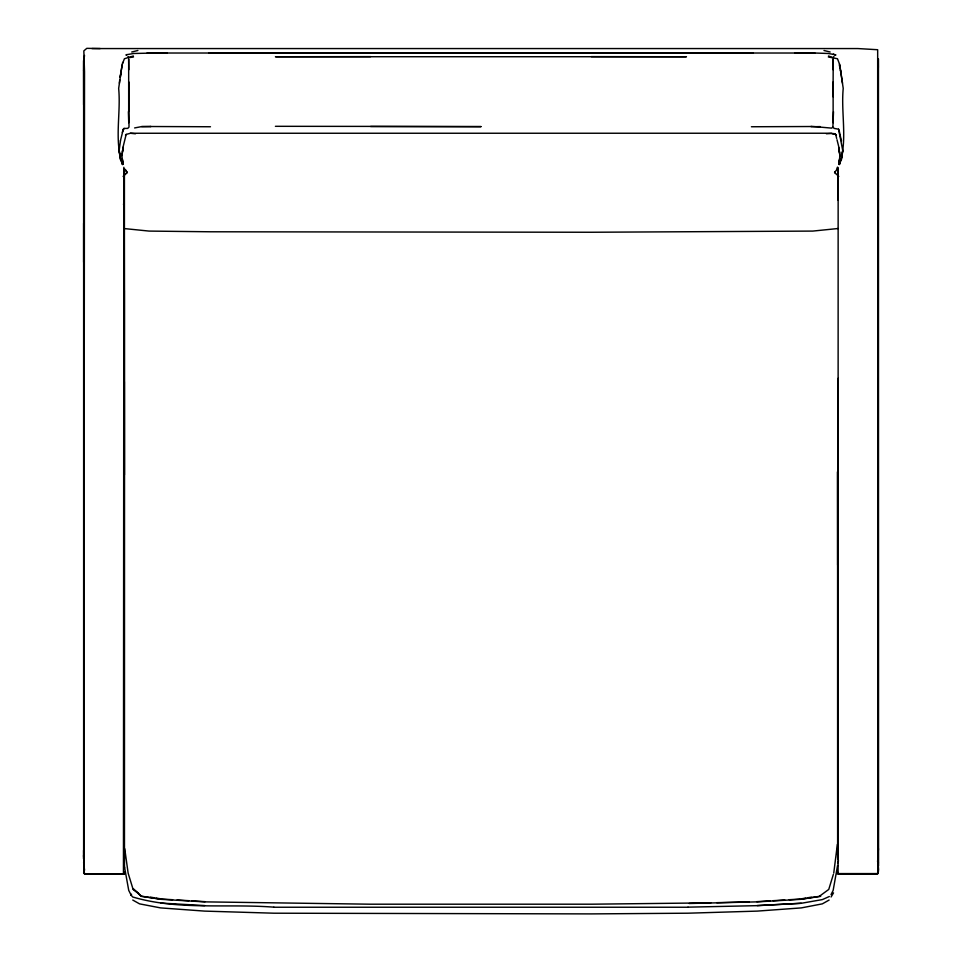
<?xml version="1.0" encoding="UTF-8"?>
<svg xmlns="http://www.w3.org/2000/svg" width="962" height="962" viewBox="0 0 962 962"><rect width="100%" height="100%" fill="white"/><g stroke="black" fill="none" stroke-linecap="round" stroke-linejoin="round"><path stroke-width="1.44" d="M97.162 874.121L85.606 874.073L83.802 872.835L84.56 873.532L83.802 871.764L84.56 870.009L83.802 864.718L84.524 71.861L83.838 50.89L86.808 48.34L100.168 48.557M837.83 168.831L838.13 200.204M838.142 167.484L838.094 873.652L837.625 872.149M84.055 105.688L83.778 184.884L83.766 60.726L84.524 55.435M128.68 111.664L128.667 59.007L128.788 69.745M122.282 132.311L124.062 128.427L127.718 128.403L129.004 127.08L128.896 81.986M837.806 755.435L838.106 659.896M83.586 70.394L83.634 60.45L83.634 859.042L83.586 850.348M124.375 859.198L124.423 850.997M83.634 262.193L83.634 223.292M833.092 69.745L833.212 59.007L833.056 96.765M83.802 262.193L83.802 237.013M119.384 83.201L119.721 79.834M839.982 155.652L838.708 164.334M126.539 173.485L126.756 171.741L125.288 169.42M83.778 70.527L84.055 61.003M839.598 132.311L838.587 129.197L834.162 128.403L832.876 127.08L833.501 111.7M877.897 213.865L878.029 202.958M878.198 863.034L877.897 870.129L877.813 252.176M837.397 844.263L833.741 873.123M120.046 77.188L122.679 62.398M120.382 76.9L120.719 74.254M120.49 140.705L119.096 150.757L120.466 159.86M123.172 146.693L121.909 156.217L123.172 164.334M837.589 865.451L833.152 890.379L831.012 894.636M122.475 151.611L123.052 147.571L121.897 155.652M838.96 162.374L839.369 159.692M841.425 158.73L842.688 150.541M841.401 159.86L842.784 150.757L838.587 129.197M123.857 167.292L123.449 873.532L124.375 872.161M878.366 872.089L877.44 873.905L878.366 872.149L877.897 873.616L877.669 49.723L857.851 48.557L91.955 48.569M837.625 863.094L837.794 862.096M83.983 861.062L84.103 873.616M122.114 64.803L118.663 88.408C121.056 113.576 113.997 140.356 122.523 164.67L120.454 158.73L119.192 150.541M120.382 140.933L123.292 129.197M123.256 146.224L126.166 134.415L130.435 133.261L826.466 133.237L834.391 133.646L836.423 135.125M122.547 63.564L124.411 58.742L133.393 55.988M833.332 874.482L828.751 889.441L820.165 895.718M841.016 159.92L839.357 164.67C847.871 140.356 840.824 113.576 843.217 88.408L839.766 64.803M836.591 169.42L837.457 167.135M837.794 861.868L838.551 860.918M831.084 896.993L833.525 892.856M126.311 55.363L126.876 54.545M832.876 127.08L831.685 128.126L811.231 126.311M836.808 169.721L834.571 172.426L838.78 176.431M123.184 129.425L124.062 128.427M130.832 894.973L130.964 894.419M125.457 135.125L126.166 134.415M877.356 873.508C879.989 871.115 877.464 865.307 878.306 861.856L877.44 861.11M124.206 873.171L123.449 873.905L124.447 873.171M123.1 176.431L127.309 172.426L125.072 169.721M878.366 67.075L878.414 866.04L878.366 58.874L878.414 67.136M833.946 56.578L832.779 57.564L828.486 55.988M829.112 900.059L822.33 903.859L801.298 907.9L757.226 911.11L687.938 913.203L591.281 913.9L273.942 913.203L204.653 911.11L160.582 907.9L139.55 903.859L132.768 900.059M829.352 896.5L822.366 899.59L801.262 903.282L757.262 905.651L687.986 907.166M131.59 894.311L130.868 894.636L128.728 890.379L124.495 866.93M126.046 54.798L133.682 53.487L167.22 52.742M838.551 873.58L877.44 873.58M131.734 52.008L137.903 50.493M838.034 228.523L812.806 231.084L591.281 232.251L210.51 231.782L149.074 231.084L123.833 228.523M134.596 127.946L141.667 126.599L150.649 126.311M802.512 898.604L805.447 898.123M808.393 897.642L811.339 897.161M820.538 896.151L799.963 899.374L757.262 901.863L689.129 903.498M800.071 899.362L820.586 896.356M826.43 133.79L831.445 133.261L833.874 134.307M133.526 56.974L128.824 57.708L127.934 56.578M756.769 901.671L770.057 900.877M773.003 900.697L784.812 899.975M789.237 899.711L799.566 899.085M757.202 905.579L801.262 903.282M84.644 873.508L83.634 872.101L83.802 873.171L85.606 874.073L120.755 874.001M838.13 378.319L838.094 859.511M87.277 874.001L91.342 874.121L85.606 874.073L122.402 874.073L116.715 874.121M874.314 874.121L876.394 874.073L839.598 874.073L841.642 874.121M710.846 902.837L591.919 904.196L369.961 904.196L204.605 901.863L161.917 899.374L141.342 896.151L133.237 888.708M716.774 902.681L749.362 901.863M120.358 874.121L122.402 874.073M811.243 126.756L820.213 126.599M811.17 126.515L751.406 126.756M870.658 874.121L876.394 874.073M110.919 874.121L122.463 874.097L84.56 873.905M688.046 907.238L273.821 907.238M370.598 56.626L275.409 56.734L686.471 56.734L591.281 56.626M208.67 52.97L753.21 52.97M835.834 54.798L828.198 53.487L814.838 53.018L147.042 53.018M275.409 126.311L480.94 126.503M210.474 126.756L150.709 126.515M836.796 873.616L838.551 873.905L837.794 873.171M87.686 874.121L122.463 874.097M370.598 126.503L480.94 126.756M864.838 874.121L838.323 874.097M839.537 874.097L845.285 874.121M794.66 52.742L814.838 53.018M141.667 126.599L150.637 126.756M273.893 907.166C227.176 903.534 177.994 910.521 132.648 896.957L131.109 895.081M160.63 903.065L204.665 905.579M162.313 899.085L172.643 899.711M177.068 899.975L188.877 900.697M191.823 900.877L205.098 901.671M828.342 56.974L837.469 58.742L839.333 63.564M130.435 133.261L135.45 133.79M161.796 899.362L141.294 896.356L133.261 888.984M150.541 897.161L153.487 897.642M156.421 898.123L160.846 898.845M823.977 50.493L830.146 52.008M124.182 204.473L123.425 204.245M833.345 54.04L835.557 55.363M834.391 133.646L835.762 134.572M138.492 893.361L133.129 889.441L128.126 873.123L124.735 848.724M835.713 134.415L836.663 138.432M837 139.73L838.623 146.224M839.513 132.744L841.497 140.933M877.789 202.982L877.897 246.031M835.124 171.741L835.341 173.485M839.297 64.791L839.862 67.508M840.427 70.214L841.004 72.932M839.489 63.757L842.496 83.201M124.206 862.06L124.375 863.046M122.511 159.692L123.124 163.72M839.02 148.918L839.598 152.958M838.816 147.655L839.97 156.217L838.696 146.693M877.945 59.584L878.222 179.966L877.945 100.986M128.379 111.7L128.74 122.715M878.366 848.231L878.414 850.167M837.625 857.731L837.577 471.693L837.637 565.115M83.586 855.278L83.634 857.286M84.103 242.953L84.175 245.911M84.103 870.129L84.103 233.008M837.577 850.793L837.625 854.99M837.806 565.079L838.106 657.972M833.104 82.023L833.14 122.715M124.363 381.698L124.423 474.915M83.586 70.262L83.634 104.762M124.423 168.723L124.375 868.205L124.423 290.777M124.17 168.578L124.363 290.752M84.103 204.665L84.103 228.15M83.802 862.072L83.634 863.094L83.802 862.096M124.423 874.121L85.606 874.073L124.423 874.121M878.366 863.034L878.198 862.036L878.366 863.094"/></g></svg>
